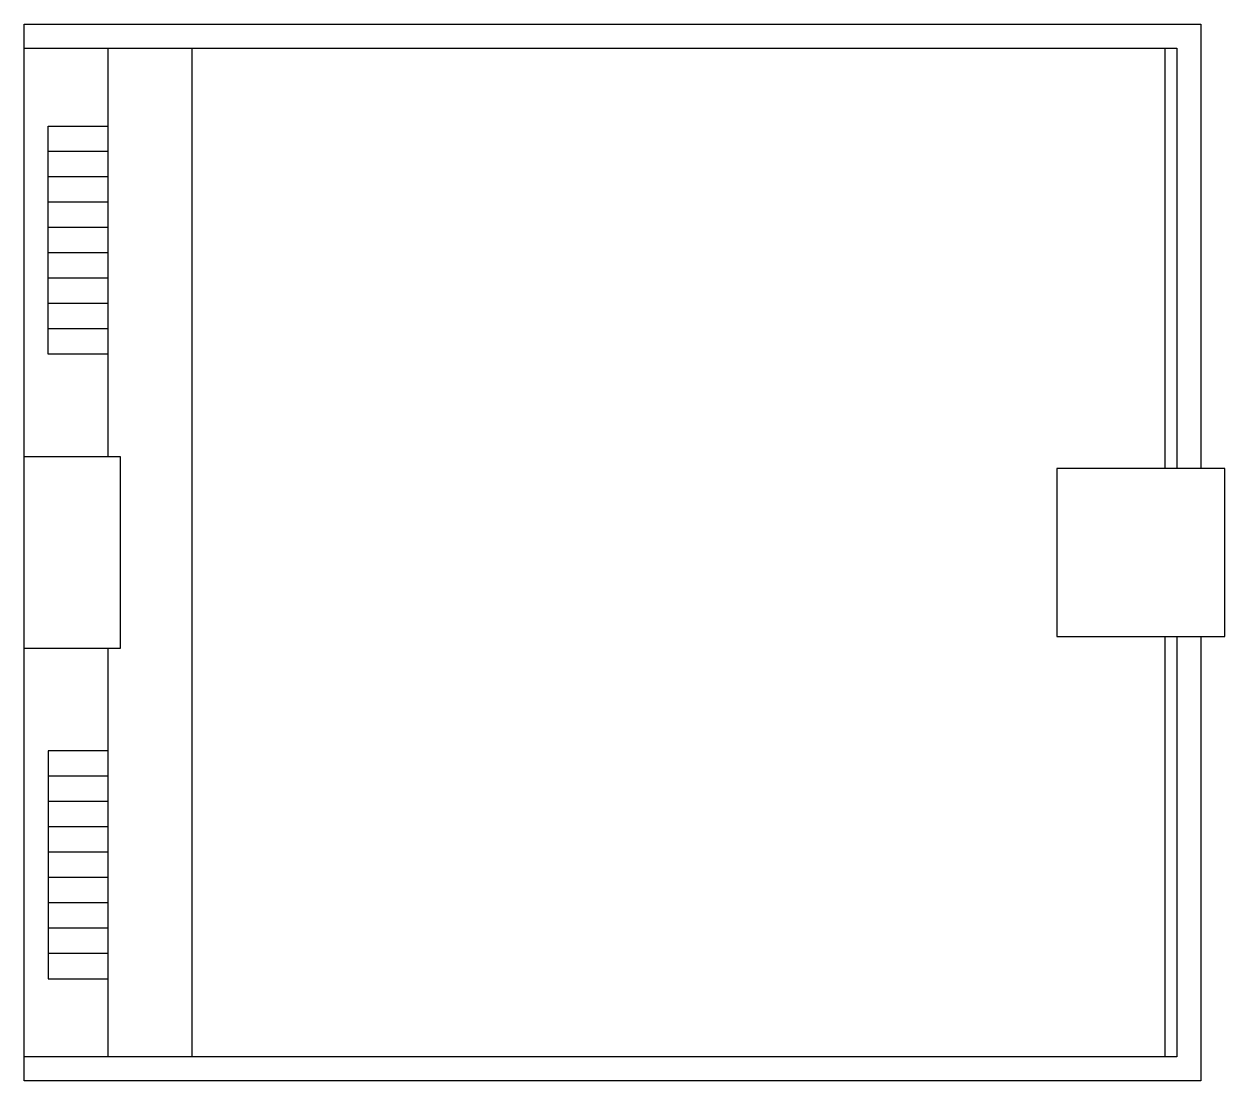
# Model space of a CAD drawing. Header units: millimetres. Extents: x -3023.019 to -3022.519, y 2862.284 to 2862.724.
import ezdxf

# ---------------------------------------------------------------- set-up
doc = ezdxf.new("R2010")
doc.units = ezdxf.units.MM
doc.header["$LTSCALE"] = 10
doc.layers.add('cozinha_eletros', color=2, linetype='Continuous')

msp = doc.modelspace()

# ---------------------------------------------------------------- linework, layer by layer
at = {"layer": 'cozinha_eletros'}
for p, q in [((-3022.98351, 2862.5445), (-3022.98351, 2862.7145)), ((-3022.94851, 2862.2945), (-3022.94851, 2862.7145)), ((-3022.98351, 2862.2945), (-3022.98351, 2862.4645))]:
    msp.add_line(p, q, dxfattribs=at)
at = {"layer": 'cozinha_eletros', "color": 1}
for p, q in [((-3022.54351, 2862.7145), (-3022.54351, 2862.5395)), ((-3022.98351, 2862.67144), (-3023.00851, 2862.67144)), ((-3022.98351, 2862.66089), (-3023.00851, 2862.66089)), ((-3022.98351, 2862.65033), (-3023.00851, 2862.65033)), ((-3022.98351, 2862.63978), (-3023.00851, 2862.63978)), ((-3022.98351, 2862.62922), (-3023.00851, 2862.62922)), ((-3022.98351, 2862.61866), (-3023.00851, 2862.61866)), ((-3022.98351, 2862.60811), (-3023.00851, 2862.60811)), ((-3022.98351, 2862.59755), (-3023.00851, 2862.59755)), ((-3022.54351, 2862.4695), (-3022.54351, 2862.2945)), ((-3022.98351, 2862.41144), (-3023.00851, 2862.41144)), ((-3022.98351, 2862.40089), (-3023.00851, 2862.40089)), ((-3022.98351, 2862.39033), (-3023.00851, 2862.39033)), ((-3022.98351, 2862.37978), (-3023.00851, 2862.37978)), ((-3022.98351, 2862.36922), (-3023.00851, 2862.36922)), ((-3022.98351, 2862.35866), (-3023.00851, 2862.35866)), ((-3022.98351, 2862.34811), (-3023.00851, 2862.34811)), ((-3022.98351, 2862.33755), (-3023.00851, 2862.33755))]:
    msp.add_line(p, q, dxfattribs=at)
at = {"layer": 'cozinha_eletros'}
for points in [[(-3022.52851, 2862.4695), (-3022.52851, 2862.2845), (-3023.01851, 2862.2845), (-3023.01851, 2862.7245), (-3022.52851, 2862.7245), (-3022.52851, 2862.5395)], [(-3023.01851, 2862.7145), (-3022.53851, 2862.7145), (-3022.53851, 2862.5395)], [(-3023.01851, 2862.5445), (-3022.97851, 2862.5445), (-3022.97851, 2862.4645), (-3023.01851, 2862.4645)], [(-3022.53851, 2862.4695), (-3022.53851, 2862.2945), (-3023.01851, 2862.2945)]]:
    msp.add_lwpolyline(points, dxfattribs=at)
at = {"layer": 'cozinha_eletros', "color": 1}
for points in [[(-3022.98351, 2862.587), (-3023.00851, 2862.587), (-3023.00851, 2862.682), (-3022.98351, 2862.682)], [(-3022.98351, 2862.422), (-3023.00851, 2862.422), (-3023.00851, 2862.327), (-3022.98351, 2862.327)]]:
    msp.add_lwpolyline(points, dxfattribs=at)
at = {"layer": 'cozinha_eletros'}
msp.add_lwpolyline([(-3022.58851, 2862.5395), (-3022.58851, 2862.4695), (-3022.51851, 2862.4695), (-3022.51851, 2862.5395)], close=True, dxfattribs=at)

doc.saveas('drawing.dxf')
